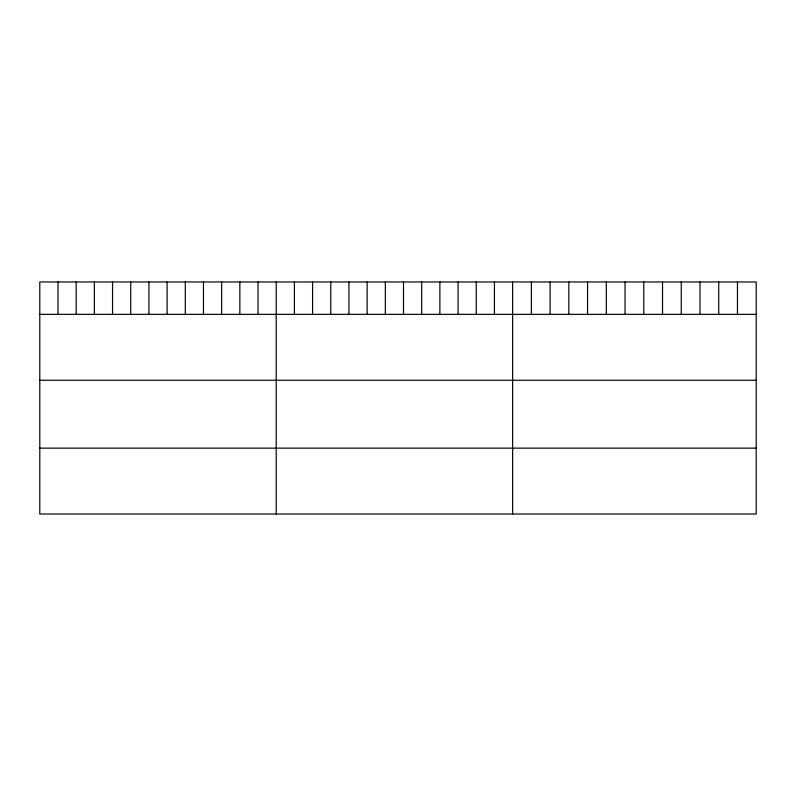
<?xml version="1.0" encoding="UTF-8"?>
<svg xmlns="http://www.w3.org/2000/svg" width="796" height="796" viewBox="0 0 796 796"><rect width="100%" height="100%" fill="white"/><g stroke="black" fill="none" stroke-linecap="round" stroke-linejoin="round"><path stroke-width="1.19" d="M756.2 314.36L756.2 514.027L39.8 514.027L39.8 281.973L756.2 281.973L756.2 314.36L39.8 314.36M39.8 380.249L756.2 380.249M39.8 448.138L756.2 448.138M737.464 281.973L737.464 314.36M718.728 281.973L718.728 314.36M699.992 281.973L699.992 314.36M681.257 281.973L681.257 314.36M662.521 281.973L662.521 314.36M643.785 281.973L643.785 314.36M625.039 281.973L625.039 314.36M606.303 281.973L606.303 314.36M587.567 281.973L587.567 314.36M568.832 281.973L568.832 314.36M550.096 281.973L550.096 314.36M531.36 281.973L531.36 314.36M512.624 281.973L512.624 514.027M494.435 281.973L494.435 314.36M476.257 281.973L476.257 314.36M458.068 281.973L458.068 314.36M439.88 281.973L439.88 314.36M421.701 281.973L421.701 314.36M403.512 281.973L403.512 314.36M385.324 281.973L385.324 314.36M367.135 281.973L367.135 314.36M348.956 281.973L348.956 314.36M330.768 281.973L330.768 314.36M312.579 281.973L312.579 314.36M294.401 281.973L294.401 314.36M276.212 281.973L276.212 514.027M258.023 281.973L258.023 314.36M239.845 281.973L239.845 314.36M221.656 281.973L221.656 314.36M203.468 281.973L203.468 314.36M185.289 281.973L185.289 314.36M167.1 281.973L167.1 314.36M148.912 281.973L148.912 314.36M130.723 281.973L130.723 314.36M112.544 281.973L112.544 314.36M94.356 281.973L94.356 314.36M76.167 281.973L76.167 314.36M57.989 281.973L57.989 314.36"/></g></svg>
